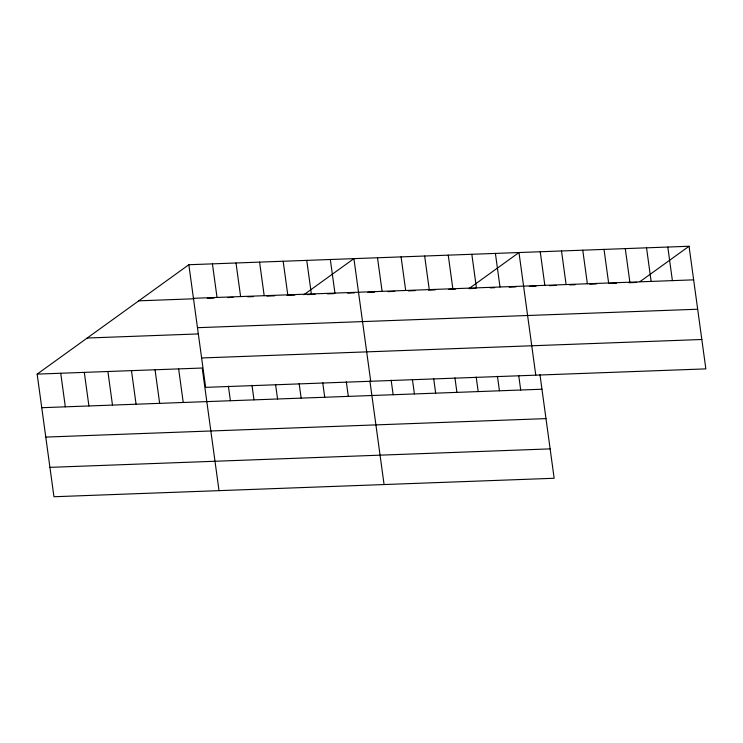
<?xml version="1.0" encoding="UTF-8"?>
<svg xmlns="http://www.w3.org/2000/svg" width="743" height="743" viewBox="0 0 743 743"><rect width="100%" height="100%" fill="white"/><g stroke="black" fill="none" stroke-linecap="round" stroke-linejoin="round"><path stroke-width="1.11" d="M539.966 374.676L554.157 478.269L53.951 496.742L37.15 374.119L188.843 264.731L689.049 246.258L705.85 368.881L205.644 387.354L188.843 264.731M303.859 294.739L353.909 258.638L370.711 381.252M639.918 281.69L689.049 246.258M193.449 298.314L693.656 279.842M138.783 300.831L193.812 298.797M207.288 298.305L214.021 298.054M227.497 297.553L233.107 297.349M247.707 296.81L253.326 296.606M266.802 296.104L274.659 295.816M287.012 295.361L294.869 295.064M307.221 294.609L315.088 294.321M327.44 293.866L334.174 293.615M347.65 293.123L354.383 292.872M367.859 292.37L374.602 292.12M388.069 291.627L394.812 291.377M408.288 290.875L415.021 290.634M428.497 290.132L435.24 289.881M448.707 289.389L455.45 289.138M475.641 288.395L468.926 288.637L518.985 252.546L535.777 375.159M490.185 287.857L494.662 287.69M509.206 287.151L515.921 286.9M529.341 286.408L536.056 286.157M549.486 285.665L556.201 285.414M569.621 284.922L575.221 284.718M589.766 284.179L596.48 283.928M608.786 283.473L616.616 283.185M628.922 282.73L636.76 282.442M197.471 327.691L697.677 309.227M87.21 338.028L198.381 333.923M201.613 357.968L701.829 339.495M37.15 374.119L202.217 368.026L219.018 490.64M41.747 407.703L541.953 389.23M45.778 437.079L545.984 418.615M49.92 467.356L550.126 448.883M667.799 247.047L672.396 280.622M646.54 247.828L651.137 281.411M625.281 248.617L629.878 282.191M604.022 249.397L608.619 282.981M582.763 250.187L587.36 283.761M561.504 250.976L566.101 284.55M540.245 251.756L544.842 285.34M518.707 375.466L520.704 390.01M495.405 253.409L500.002 286.993M497.448 376.246L499.445 390.799M471.824 254.282L476.421 287.866M476.189 377.035L478.186 391.58M448.243 255.155L452.84 288.73M454.93 377.815L456.926 392.369M424.662 256.029L429.259 289.603M433.671 378.605L435.667 393.158M401.081 256.892L405.678 290.476M412.411 379.385L414.408 393.939M377.5 257.765L382.097 291.349M391.152 380.175L393.149 394.728M369.893 380.955L384.085 484.547M330.329 259.511L334.935 293.086M346.312 381.828L348.309 396.381M306.748 260.375L311.354 293.959M322.731 382.701L324.728 397.254M283.167 261.248L287.773 294.832M299.15 383.574L301.147 398.118M259.586 262.121L264.192 295.695M275.569 384.437L277.566 398.991M236.005 262.994L240.611 296.568M251.988 385.311L253.985 399.864M212.424 263.858L217.03 297.441M228.407 386.184L230.404 400.737M178.636 368.899L183.233 402.474M155.055 369.763L159.652 403.347M131.474 370.636L136.071 404.22M107.893 371.509L112.49 405.084M84.312 372.382L88.909 405.957M60.731 373.255L65.328 406.83"/></g></svg>
